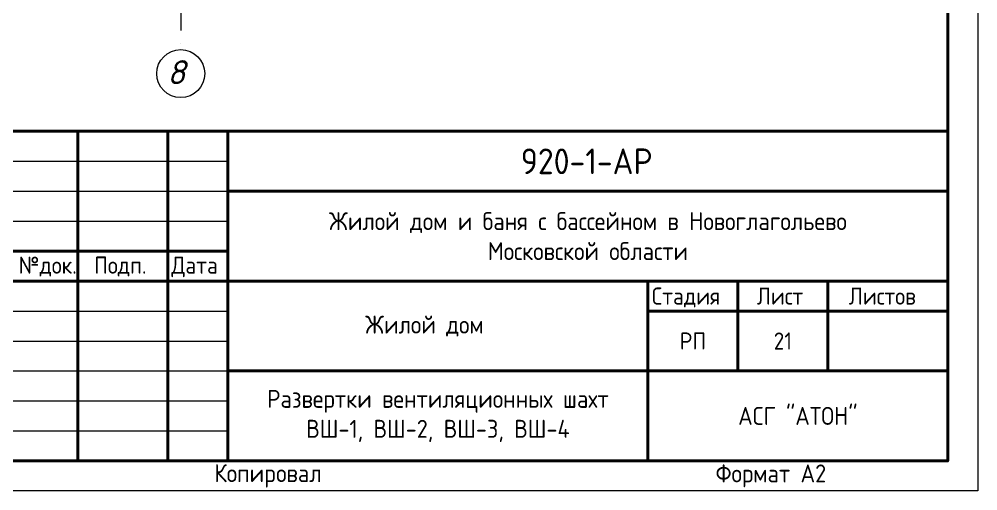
# Model space of a CAD drawing. Header units: millimetres. Extents: x 854812 to 1164625, y 589925 to 823301.
# Drawn here: x 1056073 to 1072054, y 609626 to 617497 of the extents above; entities that cross this region are included whole.
import ezdxf
from ezdxf.enums import TextEntityAlignment as Align

# ---------------------------------------------------------------- set-up
doc = ezdxf.new("R2010")
doc.units = ezdxf.units.MM
doc.linetypes.add('ACAD_ISO10W100', pattern=[18, 12, -3, 0, -3])
doc.linetypes.add('JIS_08_15', pattern=[17.25, 15, -0.75, 0.75, -0.75])
for name, color, linetype, lineweight in [('Text', 7, 'Continuous', 15), ('оси', 50, 'JIS_08_15', 9), ('текст', 7, 'Continuous', 13)]:
    doc.layers.add(name, color=color, linetype=linetype, lineweight=lineweight)
doc.styles.add('GOST 2.304', font='isocpeur.ttf', dxfattribs={"width": 0.9})
doc.styles.add('Isocpeur', font='isocpeui.ttf')
doc.styles.get("Standard").update_dxf_attribs({"font": 'arial.ttf'})
doc.styles.add('Оксана', font='arial.ttf')

# ---------------------------------------------------------------- blocks, each defined once
blk = doc.blocks.new('*U1095')
at = {"color": 7, "linetype": 'Continuous', "lineweight": 40}
for p, q in [((-190, 60), (-5, 60)), ((-150, 5), (-150, 60)), ((-135, 5), (-135, 60)), ((-125, 5), (-125, 60)), ((-125, 50), (-5, 50)), ((-190, 40), (-125, 40)), ((-190, 35), (-125, 35)), ((-125, 35), (-5, 35)), ((-55, 5), (-55, 35)), ((-40, 20), (-40, 35)), ((-25, 20), (-25, 35)), ((-55, 30), (-5, 30)), ((-125, 20), (-5, 20))]:
    blk.add_line(p, q, dxfattribs=at)
at = {"color": 7, "linetype": 'Continuous', "lineweight": 20}
for p, q in [((-190, 55), (-125, 55)), ((-190, 50), (-125, 50)), ((-190, 45), (-125, 45)), ((-190, 30), (-125, 30)), ((-190, 25), (-125, 25)), ((-190, 20), (-125, 20)), ((-190, 15), (-125, 15)), ((-190, 10), (-125, 10))]:
    blk.add_line(p, q, dxfattribs=at)
at = {"color": 7, "linetype": 'Continuous', "lineweight": 0}
blk.add_lwpolyline([(-594, 420), (0, 420), (0, 0), (-594, 0)], close=True, dxfattribs=at)
at = {"color": 7, "linetype": 'Continuous', "lineweight": 40}
blk.add_lwpolyline([(-574, 415), (-5, 415), (-5, 5), (-574, 5)], close=True, dxfattribs=at)
at = {"color": 7, "style": 'Оксана', "flags": 8}
for tag, height, p in [('НАИМЕНОВАНИЕ_ОБЪЕКТА_СТРОИТЕЛЬСТВА', 2.71, (-64.88, 42.01)), ('НАИМЕНОВАНИЕ_ЧЕРТЕЖА', 2.86, (-88.9, 11.79))]:
    blk.add_attdef(tag, text='', height=height, dxfattribs=at).set_placement(p, align=Align.MIDDLE_CENTER)
at = {"color": 7, "linetype": 'Continuous', "lineweight": 20, "style": 'Оксана', "flags": 8}
blk.add_attdef('ИНВ.№ПОДЛ.', text='', height=2.5, rotation=90, dxfattribs=at).set_placement((-577.5, 17.5), align=Align.MIDDLE_CENTER)
for tag, height, p in [('НАИМЕНОВАНИЕ_СООРУЖЕНИЯ', 3.57, (-91.21, 26.62)), ('ОРГАНИЗАЦИЯ/ЛИЦЕНЗИЯ', 2.29, (-29.74, 11.97))]:
    blk.add_attdef(tag, text='', height=height, dxfattribs=at).set_placement(p, align=Align.MIDDLE_CENTER)
at = {"color": 7, "linetype": 'Continuous', "lineweight": 20, "flags": 8}
for tag, p in [('---------------------------------------------------', (-210, 5)), ('--------------------------------------------------', (-210, -2))]:
    blk.add_attdef(tag, text='', height=0.143, dxfattribs=at).set_placement(p, align=Align.TOP_LEFT)
at = {"layer": 'Text', "color": 7, "linetype": 'Continuous', "lineweight": 20, "style": 'GOST 2.304', "width": 0.9}
for s, p in [('№док.', (-159.89, 36.23)), ('Подп.', (-147.29, 36.23)), ('Дата', (-134.42, 36.23)), ('Стадия', (-54.33, 31.07)), ('Лист', (-36.84, 31.07)), ('Листов', (-21.51, 31.07))]:
    blk.add_text(s, height=2.857, dxfattribs=at).set_placement(p)
at = {"layer": 'Text', "color": 7, "linetype": 'Continuous', "lineweight": 20, "style": 'GOST 2.304', "width": 0.9, "flags": 8}
blk.add_attdef('ОБОЗНАЧЕНИЕ_ДОКУМЕНТА', text='', height=4.29, dxfattribs=at).set_placement((-65.21, 54.98), align=Align.MIDDLE_CENTER)
at = {"layer": 'Text', "color": 7, "style": 'GOST 2.304', "width": 0.9, "flags": 8}
for tag, p in [('СТАДИЯ', (-47.5, 25)), ('ЛИСТ', (-32.5, 25)), ('ЛИСТОВ', (-15, 25))]:
    blk.add_attdef(tag, text='', height=2.86, dxfattribs=at).set_placement(p, align=Align.MIDDLE_CENTER)

msp = doc.modelspace()

# ---------------------------------------------------------------- linework, layer by layer
at = {"layer": 'оси', "color": 7, "linetype": 'ACAD_ISO10W100', "ltscale": 70}
msp.add_line((1058766.6, 620666.5, 0), (1058766.6, 616988, 0), dxfattribs=at)
at = {"layer": 'текст', "color": 7}
msp.add_circle((1058766.6, 616588, 0), 400, dxfattribs=at)

# ---------------------------------------------------------------- block references
at = {"ltscale": 130}
ref = msp.add_blockref('*U1095', (1072053.9, 609626.2), dxfattribs=dict(at, xscale=100, yscale=100, zscale=100))
ref.add_attrib('ОБОЗНАЧЕНИЕ_ДОКУМЕНТА', '920-1-АР', dxfattribs={"layer": 'Text', "color": 7, "linetype": 'Continuous', "lineweight": 20, "height": 428.57, "style": 'GOST 2.304', "width": 0.9}).set_placement((1065533.2, 615124.5), align=Align.MIDDLE_CENTER)
ref.add_attrib('СТАДИЯ', 'РП', dxfattribs={"layer": 'Text', "color": 7, "height": 285.71, "style": 'GOST 2.304', "width": 0.9}).set_placement((1067303.9, 612126.2), align=Align.MIDDLE_CENTER)
ref.add_attrib('ЛИСТ', '21', dxfattribs={"layer": 'Text', "color": 7, "height": 285.71, "style": 'GOST 2.304', "width": 0.9}).set_placement((1068803.9, 612126.2), align=Align.MIDDLE_CENTER)

# ---------------------------------------------------------------- texts
at = {"layer": 'Text', "color": 1, "char_height": 300, "attachment_point": 5, "style": 'GOST 2.304'}
for s, insert, width in [('{\\C256;Жилой дом и баня с бассейном в Новоглагольево\\PМосковской области}', (1065553.9, 613876.2), 12000), ('{\\C256;Жилой дом}', (1062829.1, 612376.2), 6550.467)]:
    msp.add_mtext(s, dxfattribs=dict(at, insert=insert, width=width))
at = {"layer": 'Text', "color": 7, "char_height": 300, "attachment_point": 5, "style": 'GOST 2.304'}
for s, insert, width in [('{\\C0;Развертки вентиляционных шахт\\PВШ-1, ВШ-2, ВШ-3, ВШ-4}', (1063053.9, 610876.2), 7000), ('{\\C0;АСГ "АТОН"}', (1069053.9, 610876.2), 5000), ('Копиpовал ', (1060220.3, 609876.2), 5000), ('Формат А2', (1068604.4, 609876.2), 5000)]:
    msp.add_mtext(s, dxfattribs=dict(at, insert=insert, width=width))
at = {"layer": 'текст', "color": 7, "style": 'Isocpeur'}
msp.add_text('8', height=400, dxfattribs=at).set_placement((1058691.5, 616411.5, 0), align=Align.CENTER)

doc.saveas('drawing.dxf')
